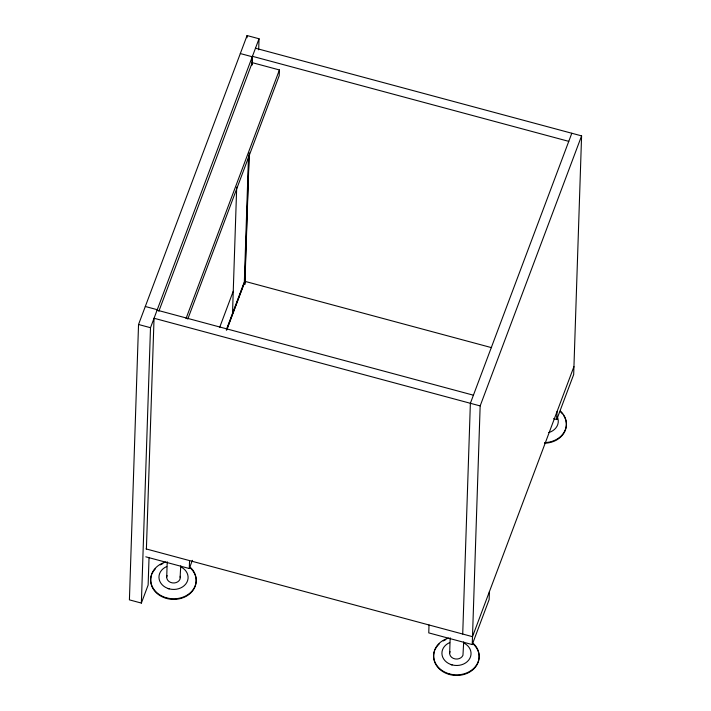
<?xml version="1.0" encoding="UTF-8"?>
<svg xmlns="http://www.w3.org/2000/svg" width="711" height="711" viewBox="0 0 711 711"><rect width="100%" height="100%" fill="white"/><g stroke="black" fill="none" stroke-linecap="round" stroke-linejoin="round"><path stroke-width="1.07" d="M258.671 49.823L259.035 38.767L247.081 35.55L138.538 324.492L129.411 599.862L141.365 603.079L148.128 585.073L149.043 557.424M141.365 603.079L150.501 327.709L259.035 38.767M146.395 548.999L154.047 318.252L480.156 405.919L472.237 644.575L428.76 632.888L429.017 624.978M180.745 565.84L180.007 579.198A6.834 5.679 1.9 0 1 172.213 582.869A6.834 5.679 1.9 0 1 166.721 576.888L167.218 561.734M166.667 598.484L166.685 597.871M145.808 556.82L189.286 568.516L189.553 560.597M232.515 313.4L236.701 187.109M247.01 37.763L247.081 35.55M248.539 155.602L244.344 281.894L226.294 329.948M244.717 284.587L249.01 155.194M251.996 65.208L252.281 56.764L240.318 53.556M244.886 284.213L249.241 152.829M252.192 64.079L252.449 56.32L568.764 141.356M158.829 311.302L252.236 62.648L279.414 69.954L279.219 75.65L187.757 319.123M463.696 641.909L462.959 655.266A6.834 5.679 1.9 0 1 455.164 658.937A6.834 5.679 1.9 0 1 449.672 652.947L450.17 637.803M449.619 674.552L449.636 673.939M462.719 634.034L470.371 403.297L571.813 133.25M489.408 591.659L489.141 599.569L472.237 644.575M553.585 418.69L556.766 419.543L557.033 411.633M255.489 48.215L581.589 135.881L573.679 374.537L556.766 419.543M166.721 576.888L167.067 575.43M449.672 652.947L450.01 651.498M186.006 318.608L279.414 69.954M219.646 327.451L233.244 291.243M226.907 329.184L244.824 281.494M226.685 330.055L244.984 281.36L491.603 347.661M189.286 568.516L192.361 560.33M480.156 405.919L581.589 135.881M573.937 366.627L472.495 636.665L146.066 548.91M168.151 588.672L169.209 588.832M451.103 664.741L452.16 664.901M145.302 306.485L157.264 309.703M157.095 310.156L473.41 395.192M138.538 324.492L150.501 327.709M473.126 643.268A22.77 18.921 1.9 0 1 469.527 671.531A22.77 18.921 1.9 0 1 436.243 664.536A22.77 18.921 1.9 0 1 448.525 638.096M473.108 643.882A22.77 18.921 1.9 0 1 461.395 675.059A22.77 18.921 1.9 0 1 434.643 650.707M435.016 649.774A22.77 18.921 1.9 0 1 439.274 643.882M443.246 640.949A22.77 18.921 1.9 0 1 445.788 639.687M464.265 643.224A14.567 12.105 1.9 0 1 467.26 661.639A14.567 12.105 1.9 0 1 444.962 660.67A14.567 12.105 1.9 0 1 449.708 642.593M563.77 415.722A22.77 18.921 1.9 0 1 544.688 443.229M560.339 411.642A22.77 18.921 1.9 0 1 562.552 414.006M560.366 411.038A22.77 18.921 1.9 0 1 564.703 431.097A22.77 18.921 1.9 0 1 544.715 442.615M557.157 416.61A14.567 12.105 1.9 0 1 548.759 432.564M180.23 576.265A6.834 5.679 1.9 0 1 180.354 577.75M190.175 567.2A22.77 18.921 1.9 0 1 186.584 595.462A22.77 18.921 1.9 0 1 153.292 588.468A22.77 18.921 1.9 0 1 165.583 562.028M190.157 567.813A22.77 18.921 1.9 0 1 178.443 598.991A22.77 18.921 1.9 0 1 151.692 574.639M152.074 573.706A22.77 18.921 1.9 0 1 155.558 568.578M160.295 564.889A22.77 18.921 1.9 0 1 162.837 563.619M181.314 567.156A14.567 12.105 1.9 0 1 184.318 585.571A14.567 12.105 1.9 0 1 162.01 584.611A14.567 12.105 1.9 0 1 166.756 566.525"/></g></svg>
